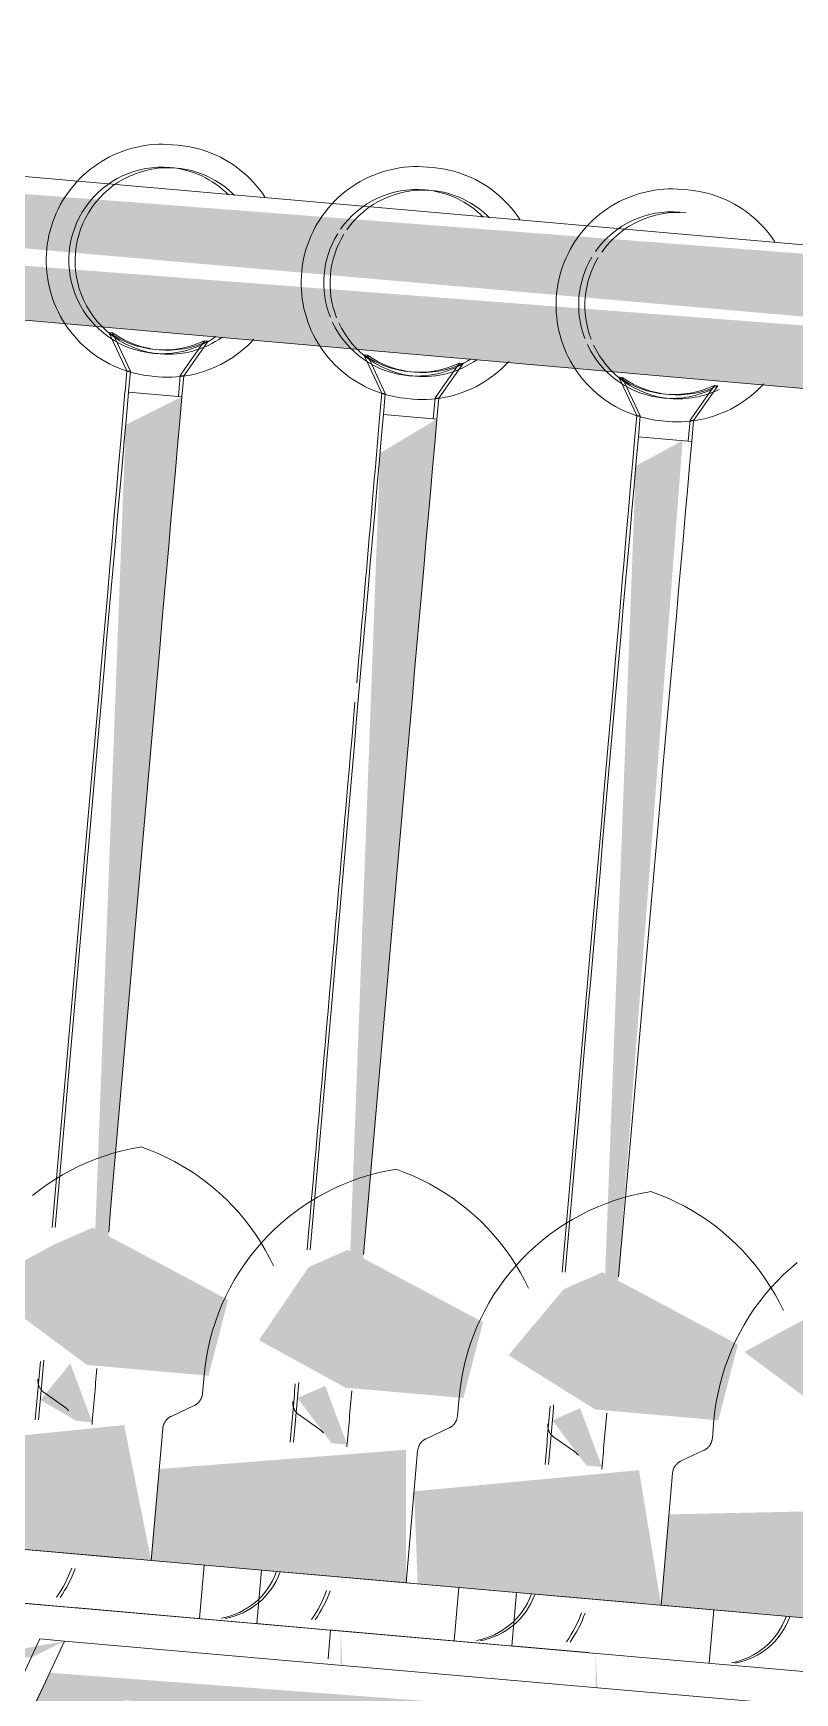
# Model space of a CAD drawing. Header units: millimetres. Extents: x -4612930 to -4329258, y -1064 to 30311.
# Drawn here: x -4356824.8 to -4356782.2, y 16854 to 16946.8 of the extents above; entities that cross this region are included whole.
import ezdxf

# ---------------------------------------------------------------- set-up
doc = ezdxf.new("R2010")
doc.units = ezdxf.units.MM
doc.layers.add('Q-SPCQ', color=91, linetype='Continuous', lineweight=5)

# ---------------------------------------------------------------- blocks, each defined once
blk = doc.blocks.new('Static Line_Sayfa_Metal Deck_Pan Mount - Up to 15 _ pitch - Max 2 Users-1848787-NORTH EAST')
at = {"layer": 'Q-SPCQ'}
for points in [[(4342458.159, 16926.949), (4342460.453, 16930.225), (4342458.159, 16930.964), (4342273.317, 16945.128), (4342272.609, 16943.182), (4342345.505, 16936.805)], [(4342461.795, 16922.615), (4342458.385, 16925.333), (4342457.867, 16926.972), (4342272.968, 16941.143), (4342276.942, 16938.788), (4342460.776, 16922.704)], [(4342378.932, 16871.726), (4342380.026, 16875.965), (4342372.446, 16880.006), (4342370.272, 16879.054), (4342366.11, 16876.802), (4342372.127, 16872.322), (4342378.818, 16871.736)], [(4342393.205, 16870.478), (4342394.299, 16874.716), (4342386.719, 16878.757), (4342384.545, 16877.805), (4342381.757, 16873.712), (4342386.598, 16871.056), (4342393.091, 16870.487)], [(4342407.477, 16869.229), (4342408.571, 16873.467), (4342400.991, 16877.508), (4342398.818, 16876.557), (4342395.727, 16872.869), (4342400.587, 16869.832), (4342403.038, 16869.617)], [(4342421.75, 16867.98), (4342425.553, 16871.602), (4342415.264, 16876.26), (4342413.09, 16875.308), (4342408.928, 16873.056), (4342414.945, 16868.576), (4342417.13, 16868.384)], [(4342375.724, 16861.384), (4342374.211, 16868.962), (4342361.896, 16867.714), (4342362.549, 16862.536), (4342374.267, 16861.511)], [(4342389.997, 16860.135), (4342389.997, 16867.581), (4342376.172, 16866.505), (4342375.724, 16861.384), (4342388.105, 16860.301)], [(4342404.27, 16858.886), (4342403.038, 16866.44), (4342390.445, 16865.256), (4342390.643, 16860.078), (4342403.038, 16858.994)], [(4342427.68, 16856.838), (4342426.144, 16864.419), (4342404.714, 16863.968), (4342404.27, 16858.886), (4342427.23, 16856.878)], [(4342386.431, 16855.516), (4342386.336, 16857.444), (4342386.336, 16855.524)], [(4342368.998, 16855.949), (4342370.868, 16856.878), (4342366.827, 16856.139)], [(4342400.704, 16854.267), (4342400.609, 16856.195), (4342400.609, 16854.276)], [(4342571.327, 16786.049), (4342570.271, 16789.153), (4342528.852, 16792.777), (4342514.625, 16844.3), (4342370.041, 16855.105), (4342346.085, 16808.767), (4342305.405, 16810.015), (4342307.353, 16809.144), (4342351.166, 16807.529), (4342374.267, 16853.569), (4342512.703, 16841.457), (4342528.852, 16789.765), (4342570.672, 16786.106)]]:
    blk.add_hatch(color=256, dxfattribs=at).paths.add_polyline_path(points)
h = blk.add_hatch(color=256, dxfattribs=at)
h.paths.add_polyline_path([(4342372.423, 16869.119), (4342371.194, 16872.403), (4342369.52, 16870.363), (4342371.548, 16869.195), (4342372.042, 16869.152)])
h.paths.add_polyline_path([(4342373.271, 16878.908), (4342377.446, 16926.481), (4342374.295, 16924.909), (4342372.593, 16879.81), (4342372.642, 16879.744)])
h = blk.add_hatch(color=256, dxfattribs=at)
h.paths.add_polyline_path([(4342386.696, 16867.87), (4342385.466, 16871.155), (4342383.91, 16870.478), (4342385.82, 16867.947), (4342386.598, 16867.879)])
h.paths.add_polyline_path([(4342387.543, 16877.659), (4342391.718, 16925.233), (4342388.538, 16923.323), (4342386.866, 16878.561), (4342386.915, 16878.495)])
h = blk.add_hatch(color=256, dxfattribs=at)
h.paths.add_polyline_path([(4342400.969, 16866.621), (4342399.739, 16869.906), (4342398.183, 16869.229), (4342400.093, 16866.698), (4342400.587, 16866.655)])
h.paths.add_polyline_path([(4342401.816, 16876.41), (4342405.479, 16924.029), (4342402.858, 16922.615), (4342401.138, 16877.312), (4342401.188, 16877.247)])
for p, q in [((4342462.492, 16930.585), (4342276.942, 16946.818)), ((4342377.23, 16940.554), (4342376.913, 16940.581)), ((4342391.503, 16939.305), (4342391.186, 16939.333)), ((4342276.245, 16938.849), (4342461.795, 16922.615)), ((4342405.776, 16938.056), (4342405.458, 16938.084)), ((4342374.359, 16927.928), (4342373.355, 16930.082)), ((4342373.355, 16930.082), (4342373.555, 16930.064)), ((4342373.555, 16930.064), (4342374.559, 16927.91)), ((4342378.711, 16929.613), (4342377.348, 16927.666)), ((4342377.548, 16927.649), (4342378.911, 16929.595)), ((4342378.711, 16929.613), (4342378.911, 16929.595)), ((4342388.632, 16926.679), (4342387.628, 16928.833)), ((4342387.628, 16928.833), (4342387.828, 16928.815)), ((4342387.828, 16928.815), (4342388.832, 16926.662)), ((4342374.257, 16926.76), (4342374.359, 16927.928)), ((4342374.359, 16927.928), (4342374.559, 16927.91)), ((4342374.559, 16927.91), (4342374.457, 16926.743)), ((4342392.983, 16928.364), (4342391.62, 16926.418)), ((4342391.821, 16926.4), (4342393.184, 16928.347)), ((4342392.983, 16928.364), (4342393.184, 16928.347)), ((4342375.78, 16927.631), (4342376.097, 16927.603)), ((4342377.348, 16927.666), (4342377.246, 16926.499)), ((4342377.348, 16927.666), (4342377.548, 16927.649)), ((4342377.446, 16926.481), (4342377.548, 16927.649)), ((4342402.905, 16925.43), (4342401.9, 16927.584)), ((4342401.9, 16927.584), (4342402.1, 16927.567)), ((4342402.1, 16927.567), (4342403.105, 16925.413)), ((4342407.256, 16927.116), (4342405.893, 16925.169)), ((4342406.093, 16925.151), (4342407.456, 16927.098)), ((4342407.256, 16927.116), (4342407.456, 16927.098)), ((4342374.457, 16926.743), (4342377.446, 16926.481)), ((4342388.53, 16925.512), (4342388.632, 16926.679)), ((4342388.632, 16926.679), (4342388.832, 16926.662)), ((4342388.832, 16926.662), (4342388.73, 16925.494)), ((4342390.053, 16926.382), (4342390.37, 16926.355)), ((4342391.62, 16926.418), (4342391.518, 16925.25)), ((4342391.62, 16926.418), (4342391.821, 16926.4)), ((4342391.718, 16925.233), (4342391.821, 16926.4)), ((4342388.73, 16925.494), (4342391.718, 16925.233)), ((4342402.802, 16924.263), (4342402.905, 16925.43)), ((4342402.905, 16925.43), (4342403.105, 16925.413)), ((4342403.105, 16925.413), (4342403.003, 16924.245)), ((4342404.325, 16925.134), (4342404.643, 16925.106)), ((4342405.893, 16925.169), (4342405.791, 16924.002)), ((4342405.893, 16925.169), (4342406.093, 16925.151)), ((4342405.991, 16923.984), (4342406.093, 16925.151)), ((4342403.003, 16924.245), (4342405.991, 16923.984)), ((4342378.688, 16871.748), (4342378.599, 16870.724)), ((4342370.886, 16869.972), (4342369.729, 16870.782)), ((4342392.961, 16870.499), (4342392.871, 16869.476)), ((4342378.125, 16870.048), (4342376.845, 16869.451)), ((4342385.159, 16868.724), (4342384.002, 16869.534)), ((4342376.371, 16868.773), (4342375.724, 16861.384)), ((4342392.398, 16868.799), (4342391.118, 16868.202)), ((4342407.234, 16869.25), (4342407.144, 16868.227)), ((4342390.643, 16867.525), (4342389.997, 16860.135)), ((4342399.432, 16867.475), (4342398.275, 16868.285)), ((4342406.67, 16867.55), (4342405.39, 16866.954)), ((4342404.916, 16866.276), (4342404.27, 16858.886)), ((4342353.357, 16863.341), (4342374.385, 16861.501)), ((4342361.451, 16862.632), (4342373.186, 16861.606)), ((4342367.63, 16862.092), (4342374.095, 16861.526)), ((4342367.63, 16862.092), (4342390.269, 16860.111)), ((4342375.724, 16861.384), (4342390.253, 16860.113)), ((4342378.422, 16858.136), (4342378.683, 16861.125)), ((4342381.903, 16860.843), (4342381.641, 16857.855)), ((4342381.903, 16860.843), (4342389.609, 16860.169)), ((4342381.903, 16860.843), (4342403.181, 16858.982)), ((4342389.997, 16860.135), (4342403.181, 16858.982)), ((4342372.125, 16858.687), (4342357.22, 16859.991)), ((4342372.325, 16858.67), (4342357.345, 16859.98)), ((4342372.325, 16858.67), (4342358.052, 16859.918)), ((4342392.695, 16856.888), (4342392.956, 16859.876)), ((4342396.175, 16859.594), (4342395.914, 16856.606)), ((4342396.175, 16859.594), (4342402.828, 16859.012)), ((4342396.176, 16859.594), (4342416.025, 16857.858)), ((4342371.688, 16858.725), (4342367.369, 16859.103)), ((4342371.646, 16858.729), (4342367.369, 16859.103)), ((4342386.398, 16857.438), (4342371.492, 16858.742)), ((4342371.492, 16858.742), (4342371.617, 16858.732)), ((4342386.598, 16857.421), (4342371.617, 16858.732)), ((4342386.598, 16857.421), (4342372.325, 16858.67)), ((4342404.27, 16858.886), (4342416.004, 16857.86)), ((4342406.967, 16855.639), (4342407.229, 16858.627)), ((4342385.961, 16857.477), (4342381.641, 16857.855)), ((4342385.918, 16857.48), (4342381.641, 16857.855)), ((4342385.765, 16857.494), (4342385.624, 16855.879)), ((4342400.67, 16856.19), (4342385.765, 16857.494)), ((4342385.765, 16857.494), (4342385.89, 16857.483)), ((4342400.871, 16856.172), (4342385.89, 16857.483)), ((4342400.871, 16856.172), (4342386.598, 16857.421)), ((4342346.96, 16808.69), (4342369.487, 16856.998)), ((4342370.868, 16856.878), (4342348.341, 16808.569)), ((4342370.868, 16856.878), (4342369.487, 16856.998)), ((4342515.057, 16844.263), (4342370.868, 16856.878)), ((4342400.234, 16856.228), (4342395.914, 16856.606)), ((4342400.191, 16856.232), (4342395.914, 16856.606)), ((4342417.696, 16854.7), (4342400.871, 16856.172))]:
    blk.add_line(p, q, dxfattribs=at)
at = {"layer": 'Q-SPCQ', "flags": 128}
for points in [[(4342376.913, 16940.581), (4342376.654, 16940.599), (4342376.394, 16940.606), (4342376.134, 16940.603), (4342375.874, 16940.589), (4342375.615, 16940.565), (4342375.357, 16940.531), (4342375.101, 16940.486), (4342374.847, 16940.431), (4342374.596, 16940.366), (4342374.347, 16940.291), (4342374.101, 16940.206), (4342373.859, 16940.111), (4342373.621, 16940.007), (4342373.387, 16939.893), (4342373.158, 16939.77), (4342372.934, 16939.638), (4342372.715, 16939.497), (4342372.503, 16939.348), (4342372.296, 16939.19), (4342372.096, 16939.024), (4342371.903, 16938.85), (4342371.717, 16938.669), (4342371.538, 16938.48), (4342371.367, 16938.284), (4342371.204, 16938.082), (4342371.049, 16937.873), (4342370.902, 16937.658), (4342370.765, 16937.437), (4342370.636, 16937.211), (4342370.516, 16936.981), (4342370.406, 16936.745), (4342370.305, 16936.505), (4342370.214, 16936.262), (4342370.133, 16936.015), (4342370.062, 16935.765), (4342370, 16935.512), (4342369.949, 16935.258), (4342369.908, 16935.001), (4342369.878, 16934.743), (4342369.857, 16934.483), (4342369.847, 16934.224), (4342369.848, 16933.964), (4342369.859, 16933.704), (4342369.88, 16933.445), (4342369.912, 16933.187), (4342369.954, 16932.93), (4342370.006, 16932.675), (4342370.068, 16932.423), (4342370.14, 16932.173), (4342370.223, 16931.927), (4342370.315, 16931.684), (4342370.416, 16931.444), (4342370.528, 16931.209), (4342370.648, 16930.979), (4342370.778, 16930.754), (4342370.916, 16930.534), (4342371.064, 16930.319), (4342371.219, 16930.111), (4342371.383, 16929.909), (4342371.555, 16929.714), (4342371.734, 16929.526), (4342371.921, 16929.345), (4342372.115, 16929.172), (4342372.316, 16929.007), (4342372.523, 16928.85), (4342372.736, 16928.701), (4342372.955, 16928.561), (4342373.18, 16928.43), (4342373.409, 16928.308), (4342373.643, 16928.195), (4342373.882, 16928.092), (4342374.125, 16927.998), (4342374.371, 16927.914), (4342374.62, 16927.84), (4342374.872, 16927.776), (4342375.126, 16927.722), (4342375.382, 16927.678), (4342375.64, 16927.645), (4342375.78, 16927.631)], [(4342382.094, 16937.651), (4342381.947, 16937.865), (4342381.791, 16938.074), (4342381.627, 16938.275), (4342381.455, 16938.471), (4342381.276, 16938.659), (4342381.089, 16938.839), (4342380.895, 16939.013), (4342380.694, 16939.178), (4342380.487, 16939.335), (4342380.274, 16939.484), (4342380.055, 16939.624), (4342379.83, 16939.755), (4342379.601, 16939.877), (4342379.367, 16939.99), (4342379.128, 16940.093), (4342378.886, 16940.187), (4342378.639, 16940.271), (4342378.39, 16940.345), (4342378.138, 16940.409), (4342377.884, 16940.463), (4342377.628, 16940.507), (4342377.37, 16940.54), (4342377.23, 16940.554)], [(4342391.186, 16939.333), (4342390.926, 16939.35), (4342390.666, 16939.357), (4342390.406, 16939.354), (4342390.147, 16939.34), (4342389.888, 16939.316), (4342389.63, 16939.282), (4342389.374, 16939.237), (4342389.12, 16939.182), (4342388.868, 16939.117), (4342388.619, 16939.042), (4342388.374, 16938.957), (4342388.131, 16938.863), (4342387.893, 16938.758), (4342387.66, 16938.645), (4342387.43, 16938.522), (4342387.206, 16938.39), (4342386.988, 16938.249), (4342386.775, 16938.099), (4342386.569, 16937.941), (4342386.369, 16937.775), (4342386.175, 16937.601), (4342385.989, 16937.42), (4342385.811, 16937.231), (4342385.64, 16937.035), (4342385.476, 16936.833), (4342385.322, 16936.624), (4342385.175, 16936.409), (4342385.038, 16936.189), (4342384.909, 16935.963), (4342384.789, 16935.732), (4342384.679, 16935.496), (4342384.578, 16935.257), (4342384.487, 16935.013), (4342384.406, 16934.766), (4342384.334, 16934.516), (4342384.273, 16934.264), (4342384.222, 16934.009), (4342384.181, 16933.752), (4342384.15, 16933.494), (4342384.13, 16933.235), (4342384.12, 16932.975), (4342384.121, 16932.715), (4342384.132, 16932.455), (4342384.153, 16932.196), (4342384.184, 16931.938), (4342384.226, 16931.681), (4342384.279, 16931.427), (4342384.341, 16931.174), (4342384.413, 16930.925), (4342384.495, 16930.678), (4342384.587, 16930.435), (4342384.689, 16930.196), (4342384.8, 16929.961), (4342384.921, 16929.73), (4342385.05, 16929.505), (4342385.189, 16929.285), (4342385.336, 16929.071), (4342385.492, 16928.862), (4342385.656, 16928.66), (4342385.828, 16928.465), (4342386.007, 16928.277), (4342386.194, 16928.097), (4342386.388, 16927.923), (4342386.589, 16927.758), (4342386.796, 16927.601), (4342387.009, 16927.452), (4342387.228, 16927.312), (4342387.452, 16927.181), (4342387.682, 16927.059), (4342387.916, 16926.946), (4342388.155, 16926.843), (4342388.397, 16926.749), (4342388.643, 16926.665), (4342388.892, 16926.591), (4342389.144, 16926.527), (4342389.399, 16926.473), (4342389.655, 16926.429), (4342389.913, 16926.396), (4342390.053, 16926.382)], [(4342396.366, 16936.402), (4342396.219, 16936.617), (4342396.064, 16936.825), (4342395.9, 16937.027), (4342395.728, 16937.222), (4342395.548, 16937.41), (4342395.362, 16937.591), (4342395.168, 16937.764), (4342394.967, 16937.929), (4342394.76, 16938.086), (4342394.547, 16938.235), (4342394.328, 16938.375), (4342394.103, 16938.506), (4342393.874, 16938.628), (4342393.639, 16938.741), (4342393.401, 16938.844), (4342393.158, 16938.938), (4342392.912, 16939.022), (4342392.663, 16939.096), (4342392.411, 16939.16), (4342392.157, 16939.214), (4342391.9, 16939.258), (4342391.643, 16939.291), (4342391.503, 16939.305)], [(4342405.458, 16938.084), (4342405.199, 16938.102), (4342404.939, 16938.109), (4342404.679, 16938.105), (4342404.419, 16938.092), (4342404.161, 16938.068), (4342403.903, 16938.033), (4342403.647, 16937.988), (4342403.393, 16937.934), (4342403.141, 16937.869), (4342402.892, 16937.794), (4342402.646, 16937.709), (4342402.404, 16937.614), (4342402.166, 16937.51), (4342401.932, 16937.396), (4342401.703, 16937.273), (4342401.479, 16937.141), (4342401.261, 16937), (4342401.048, 16936.851), (4342400.841, 16936.693), (4342400.641, 16936.527), (4342400.448, 16936.353), (4342400.262, 16936.171), (4342400.083, 16935.982), (4342399.912, 16935.787), (4342399.749, 16935.584), (4342399.594, 16935.375), (4342399.448, 16935.16), (4342399.31, 16934.94), (4342399.181, 16934.714), (4342399.062, 16934.483), (4342398.952, 16934.248), (4342398.851, 16934.008), (4342398.76, 16933.765), (4342398.678, 16933.518), (4342398.607, 16933.268), (4342398.546, 16933.015), (4342398.495, 16932.76), (4342398.454, 16932.503), (4342398.423, 16932.245), (4342398.403, 16931.986), (4342398.393, 16931.726), (4342398.393, 16931.466), (4342398.404, 16931.206), (4342398.426, 16930.947), (4342398.457, 16930.689), (4342398.499, 16930.433), (4342398.551, 16930.178), (4342398.614, 16929.926), (4342398.686, 16929.676), (4342398.768, 16929.429), (4342398.86, 16929.186), (4342398.962, 16928.947), (4342399.073, 16928.712), (4342399.194, 16928.482), (4342399.323, 16928.256), (4342399.462, 16928.036), (4342399.609, 16927.822), (4342399.765, 16927.614), (4342399.928, 16927.412), (4342400.1, 16927.217), (4342400.28, 16927.029), (4342400.467, 16926.848), (4342400.661, 16926.675), (4342400.861, 16926.509), (4342401.068, 16926.352), (4342401.282, 16926.204), (4342401.501, 16926.064), (4342401.725, 16925.932), (4342401.955, 16925.81), (4342402.189, 16925.697), (4342402.427, 16925.594), (4342402.67, 16925.5), (4342402.916, 16925.416), (4342403.165, 16925.342), (4342403.417, 16925.278), (4342403.672, 16925.224), (4342403.928, 16925.181), (4342404.186, 16925.147), (4342404.325, 16925.134)], [(4342410.639, 16935.154), (4342410.492, 16935.368), (4342410.336, 16935.576), (4342410.172, 16935.778), (4342410.001, 16935.973), (4342409.821, 16936.161), (4342409.634, 16936.342), (4342409.44, 16936.515), (4342409.24, 16936.68), (4342409.033, 16936.838), (4342408.819, 16936.986), (4342408.6, 16937.126), (4342408.376, 16937.258), (4342408.146, 16937.38), (4342407.912, 16937.492), (4342407.673, 16937.596), (4342407.431, 16937.69), (4342407.185, 16937.773), (4342406.936, 16937.848), (4342406.684, 16937.912), (4342406.429, 16937.965), (4342406.173, 16938.009), (4342405.915, 16938.043), (4342405.776, 16938.056)], [(4342376.097, 16927.603), (4342376.357, 16927.586), (4342376.616, 16927.579), (4342376.876, 16927.582), (4342377.136, 16927.596), (4342377.395, 16927.62), (4342377.653, 16927.654), (4342377.909, 16927.699), (4342378.163, 16927.754), (4342378.415, 16927.819), (4342378.663, 16927.894), (4342378.909, 16927.979), (4342379.151, 16928.073), (4342379.389, 16928.178), (4342379.623, 16928.291), (4342379.852, 16928.414), (4342380.076, 16928.546), (4342380.295, 16928.687), (4342380.507, 16928.837), (4342380.714, 16928.995), (4342380.914, 16929.161), (4342381.107, 16929.335), (4342381.293, 16929.516), (4342381.472, 16929.705)], [(4342390.37, 16926.355), (4342390.629, 16926.337), (4342390.889, 16926.33), (4342391.149, 16926.333), (4342391.409, 16926.347), (4342391.668, 16926.371), (4342391.925, 16926.405), (4342392.181, 16926.45), (4342392.436, 16926.505), (4342392.687, 16926.57), (4342392.936, 16926.645), (4342393.182, 16926.73), (4342393.424, 16926.825), (4342393.662, 16926.929), (4342393.896, 16927.043), (4342394.125, 16927.166), (4342394.349, 16927.298), (4342394.567, 16927.439), (4342394.78, 16927.588), (4342394.987, 16927.746), (4342395.187, 16927.912), (4342395.38, 16928.086), (4342395.566, 16928.267), (4342395.745, 16928.456)], [(4342404.643, 16925.106), (4342404.902, 16925.088), (4342405.162, 16925.081), (4342405.422, 16925.085), (4342405.681, 16925.098), (4342405.94, 16925.122), (4342406.198, 16925.157), (4342406.454, 16925.201), (4342406.708, 16925.256), (4342406.96, 16925.321), (4342407.209, 16925.396), (4342407.455, 16925.481), (4342407.697, 16925.576), (4342407.935, 16925.68), (4342408.169, 16925.794), (4342408.398, 16925.917), (4342408.622, 16926.049), (4342408.84, 16926.19), (4342409.053, 16926.339), (4342409.259, 16926.497), (4342409.459, 16926.663), (4342409.653, 16926.837), (4342409.839, 16927.019), (4342410.018, 16927.208)], [(4342369.082, 16881.803), (4342369.485, 16882.118), (4342369.9, 16882.417), (4342370.328, 16882.699), (4342370.766, 16882.963), (4342371.214, 16883.21), (4342371.672, 16883.439), (4342372.138, 16883.649), (4342372.613, 16883.841), (4342373.095, 16884.013), (4342373.583, 16884.166), (4342374.077, 16884.3), (4342374.576, 16884.413), (4342375.08, 16884.506), (4342375.161, 16884.52)], [(4342375.161, 16884.52), (4342375.642, 16884.343), (4342376.115, 16884.148), (4342376.58, 16883.934), (4342377.036, 16883.701), (4342377.482, 16883.451), (4342377.918, 16883.183), (4342378.343, 16882.897), (4342378.756, 16882.595), (4342379.156, 16882.276), (4342379.544, 16881.942), (4342379.918, 16881.593), (4342380.277, 16881.229), (4342380.622, 16880.85), (4342380.952, 16880.459), (4342381.265, 16880.054), (4342381.562, 16879.637), (4342381.842, 16879.209), (4342382.105, 16878.77), (4342382.35, 16878.32), (4342382.577, 16877.862)], [(4342378.688, 16871.748), (4342378.743, 16872.256), (4342378.818, 16872.763), (4342378.913, 16873.266), (4342379.029, 16873.764), (4342379.164, 16874.258), (4342379.319, 16874.746), (4342379.493, 16875.227), (4342379.686, 16875.701), (4342379.898, 16876.167), (4342380.129, 16876.624), (4342380.377, 16877.071), (4342380.644, 16877.508), (4342380.927, 16877.934), (4342381.228, 16878.349), (4342381.544, 16878.751), (4342381.877, 16879.14), (4342382.225, 16879.515), (4342382.587, 16879.876), (4342382.964, 16880.223), (4342383.354, 16880.554), (4342383.758, 16880.869), (4342384.173, 16881.168), (4342384.6, 16881.45), (4342385.038, 16881.715), (4342385.487, 16881.962), (4342385.944, 16882.19), (4342386.411, 16882.401), (4342386.886, 16882.592), (4342387.368, 16882.765), (4342387.856, 16882.918), (4342388.35, 16883.051), (4342388.849, 16883.164), (4342389.352, 16883.258), (4342389.434, 16883.271)], [(4342389.434, 16883.271), (4342389.914, 16883.095), (4342390.387, 16882.899), (4342390.852, 16882.685), (4342391.308, 16882.453), (4342391.755, 16882.202), (4342392.19, 16881.934), (4342392.615, 16881.648), (4342393.028, 16881.346), (4342393.429, 16881.028), (4342393.817, 16880.694), (4342394.191, 16880.344), (4342394.55, 16879.98), (4342394.895, 16879.602), (4342395.224, 16879.21), (4342395.538, 16878.805), (4342395.835, 16878.389), (4342396.115, 16877.96), (4342396.378, 16877.521), (4342396.623, 16877.072), (4342396.85, 16876.613)], [(4342392.961, 16870.499), (4342393.016, 16871.008), (4342393.091, 16871.514), (4342393.186, 16872.017), (4342393.301, 16872.516), (4342393.437, 16873.009), (4342393.591, 16873.497), (4342393.766, 16873.978), (4342393.959, 16874.452), (4342394.171, 16874.918), (4342394.401, 16875.375), (4342394.65, 16875.822), (4342394.916, 16876.259), (4342395.2, 16876.685), (4342395.5, 16877.1), (4342395.817, 16877.502), (4342396.15, 16877.891), (4342396.498, 16878.266), (4342396.86, 16878.628), (4342397.237, 16878.974), (4342397.627, 16879.305), (4342398.03, 16879.62), (4342398.446, 16879.919), (4342398.873, 16880.201), (4342399.311, 16880.466), (4342399.759, 16880.713), (4342400.217, 16880.942), (4342400.684, 16881.152), (4342401.158, 16881.344), (4342401.64, 16881.516), (4342402.129, 16881.669), (4342402.623, 16881.802), (4342403.122, 16881.916), (4342403.625, 16882.009), (4342403.707, 16882.022)], [(4342403.707, 16882.022), (4342404.187, 16881.846), (4342404.66, 16881.651), (4342405.125, 16881.437), (4342405.581, 16881.204), (4342406.027, 16880.953), (4342406.463, 16880.685), (4342406.888, 16880.4), (4342407.301, 16880.098), (4342407.702, 16879.779), (4342408.089, 16879.445), (4342408.463, 16879.095), (4342408.823, 16878.731), (4342409.168, 16878.353), (4342409.497, 16877.961), (4342409.811, 16877.557), (4342410.108, 16877.14), (4342410.388, 16876.712), (4342410.651, 16876.272), (4342410.896, 16875.823), (4342411.122, 16875.364)], [(4342407.234, 16869.25), (4342407.288, 16869.759), (4342407.363, 16870.265), (4342407.459, 16870.768), (4342407.574, 16871.267), (4342407.709, 16871.76), (4342407.864, 16872.248), (4342408.038, 16872.73), (4342408.232, 16873.203), (4342408.444, 16873.669), (4342408.674, 16874.126), (4342408.923, 16874.574), (4342409.189, 16875.011), (4342409.473, 16875.437), (4342409.773, 16875.851), (4342410.09, 16876.253), (4342410.422, 16876.642), (4342410.77, 16877.018), (4342411.133, 16877.379), (4342411.51, 16877.725), (4342411.9, 16878.056)], [(4342369.38, 16871.531), (4342369.378, 16871.498), (4342369.377, 16871.465), (4342369.378, 16871.432), (4342369.379, 16871.399), (4342369.383, 16871.366), (4342369.387, 16871.333), (4342369.393, 16871.301), (4342369.4, 16871.268), (4342369.408, 16871.236), (4342369.417, 16871.205), (4342369.428, 16871.174), (4342369.44, 16871.143), (4342369.453, 16871.113), (4342369.468, 16871.083), (4342369.483, 16871.054), (4342369.5, 16871.025), (4342369.518, 16870.997), (4342369.537, 16870.97), (4342369.557, 16870.944), (4342369.578, 16870.919), (4342369.6, 16870.894), (4342369.623, 16870.871), (4342369.647, 16870.848), (4342369.672, 16870.826), (4342369.698, 16870.805), (4342369.725, 16870.786)], [(4342378.125, 16870.048), (4342378.155, 16870.062), (4342378.184, 16870.078), (4342378.212, 16870.095), (4342378.24, 16870.113), (4342378.267, 16870.132), (4342378.293, 16870.152), (4342378.318, 16870.173), (4342378.343, 16870.196), (4342378.366, 16870.219), (4342378.389, 16870.243), (4342378.411, 16870.268), (4342378.431, 16870.294), (4342378.451, 16870.32), (4342378.469, 16870.348), (4342378.487, 16870.376), (4342378.503, 16870.404), (4342378.518, 16870.434), (4342378.532, 16870.464), (4342378.545, 16870.494), (4342378.556, 16870.525), (4342378.566, 16870.557), (4342378.575, 16870.588), (4342378.583, 16870.621), (4342378.589, 16870.653), (4342378.594, 16870.686), (4342378.598, 16870.718)], [(4342370.886, 16869.972), (4342370.913, 16869.953), (4342370.939, 16869.932), (4342370.964, 16869.911), (4342370.988, 16869.888), (4342371.011, 16869.865), (4342371.034, 16869.84), (4342371.055, 16869.815), (4342371.075, 16869.789), (4342371.095, 16869.762)], [(4342376.371, 16868.773), (4342376.374, 16868.806), (4342376.379, 16868.839), (4342376.385, 16868.872), (4342376.393, 16868.904), (4342376.401, 16868.936), (4342376.411, 16868.967), (4342376.423, 16868.998), (4342376.435, 16869.029), (4342376.449, 16869.059), (4342376.464, 16869.089), (4342376.48, 16869.118), (4342376.497, 16869.146), (4342376.515, 16869.173), (4342376.535, 16869.2), (4342376.555, 16869.226), (4342376.577, 16869.251), (4342376.599, 16869.276), (4342376.623, 16869.299), (4342376.647, 16869.321), (4342376.672, 16869.343), (4342376.698, 16869.363), (4342376.725, 16869.382), (4342376.753, 16869.401), (4342376.781, 16869.418), (4342376.81, 16869.434), (4342376.84, 16869.448)], [(4342383.653, 16870.282), (4342383.651, 16870.249), (4342383.65, 16870.216), (4342383.65, 16870.183), (4342383.652, 16870.15), (4342383.655, 16870.117), (4342383.66, 16870.084), (4342383.665, 16870.052), (4342383.672, 16870.02), (4342383.681, 16869.988), (4342383.69, 16869.956), (4342383.701, 16869.925), (4342383.713, 16869.894), (4342383.726, 16869.864), (4342383.741, 16869.834), (4342383.756, 16869.805), (4342383.773, 16869.777), (4342383.791, 16869.749), (4342383.81, 16869.722), (4342383.83, 16869.696), (4342383.851, 16869.67), (4342383.873, 16869.646), (4342383.896, 16869.622), (4342383.92, 16869.599), (4342383.945, 16869.577), (4342383.971, 16869.557), (4342383.997, 16869.537)], [(4342392.398, 16868.799), (4342392.427, 16868.814), (4342392.456, 16868.829), (4342392.485, 16868.846), (4342392.512, 16868.864), (4342392.539, 16868.883), (4342392.566, 16868.904), (4342392.591, 16868.925), (4342392.615, 16868.947), (4342392.639, 16868.97), (4342392.662, 16868.994), (4342392.683, 16869.019), (4342392.704, 16869.045), (4342392.723, 16869.071), (4342392.742, 16869.099), (4342392.759, 16869.127), (4342392.776, 16869.156), (4342392.791, 16869.185), (4342392.805, 16869.215), (4342392.817, 16869.246), (4342392.829, 16869.277), (4342392.839, 16869.308), (4342392.848, 16869.34), (4342392.856, 16869.372), (4342392.862, 16869.404), (4342392.867, 16869.437), (4342392.871, 16869.47)], [(4342385.159, 16868.724), (4342385.186, 16868.704), (4342385.212, 16868.684), (4342385.237, 16868.662), (4342385.261, 16868.639), (4342385.284, 16868.616), (4342385.306, 16868.591), (4342385.328, 16868.566), (4342385.348, 16868.54), (4342385.367, 16868.513)], [(4342397.926, 16869.033), (4342397.924, 16869), (4342397.923, 16868.967), (4342397.923, 16868.934), (4342397.925, 16868.901), (4342397.928, 16868.869), (4342397.932, 16868.836), (4342397.938, 16868.803), (4342397.945, 16868.771), (4342397.953, 16868.739), (4342397.963, 16868.707), (4342397.974, 16868.676), (4342397.986, 16868.645), (4342397.999, 16868.615), (4342398.013, 16868.585), (4342398.029, 16868.556), (4342398.046, 16868.528), (4342398.064, 16868.5), (4342398.083, 16868.473), (4342398.103, 16868.447), (4342398.124, 16868.421), (4342398.146, 16868.397), (4342398.169, 16868.373), (4342398.193, 16868.351), (4342398.218, 16868.329), (4342398.243, 16868.308), (4342398.27, 16868.288)], [(4342390.643, 16867.525), (4342390.647, 16867.558), (4342390.652, 16867.59), (4342390.658, 16867.623), (4342390.665, 16867.655), (4342390.674, 16867.687), (4342390.684, 16867.719), (4342390.695, 16867.75), (4342390.708, 16867.78), (4342390.722, 16867.81), (4342390.736, 16867.84), (4342390.753, 16867.869), (4342390.77, 16867.897), (4342390.788, 16867.925), (4342390.807, 16867.951), (4342390.828, 16867.977), (4342390.849, 16868.003), (4342390.872, 16868.027), (4342390.895, 16868.05), (4342390.92, 16868.073), (4342390.945, 16868.094), (4342390.971, 16868.114), (4342390.998, 16868.134), (4342391.025, 16868.152), (4342391.054, 16868.169), (4342391.083, 16868.185), (4342391.112, 16868.2)], [(4342406.67, 16867.55), (4342406.7, 16867.565), (4342406.729, 16867.581), (4342406.757, 16867.598), (4342406.785, 16867.616), (4342406.812, 16867.635), (4342406.838, 16867.655), (4342406.864, 16867.676), (4342406.888, 16867.698), (4342406.912, 16867.721), (4342406.934, 16867.745), (4342406.956, 16867.77), (4342406.977, 16867.796), (4342406.996, 16867.823), (4342407.015, 16867.85), (4342407.032, 16867.878), (4342407.048, 16867.907), (4342407.063, 16867.936), (4342407.077, 16867.966), (4342407.09, 16867.997), (4342407.101, 16868.028), (4342407.112, 16868.059), (4342407.121, 16868.091), (4342407.128, 16868.123), (4342407.135, 16868.156), (4342407.14, 16868.188), (4342407.144, 16868.221)], [(4342399.432, 16867.475), (4342399.458, 16867.455), (4342399.484, 16867.435), (4342399.509, 16867.413), (4342399.534, 16867.391), (4342399.557, 16867.367), (4342399.579, 16867.343), (4342399.6, 16867.317), (4342399.621, 16867.291), (4342399.64, 16867.264)], [(4342404.916, 16866.276), (4342404.92, 16866.309), (4342404.924, 16866.342), (4342404.931, 16866.374), (4342404.938, 16866.406), (4342404.947, 16866.438), (4342404.957, 16866.47), (4342404.968, 16866.501), (4342404.981, 16866.532), (4342404.994, 16866.562), (4342405.009, 16866.591), (4342405.025, 16866.62), (4342405.042, 16866.648), (4342405.061, 16866.676), (4342405.08, 16866.703), (4342405.101, 16866.729), (4342405.122, 16866.754), (4342405.145, 16866.778), (4342405.168, 16866.801), (4342405.192, 16866.824), (4342405.218, 16866.845), (4342405.244, 16866.866), (4342405.271, 16866.885), (4342405.298, 16866.903), (4342405.327, 16866.92), (4342405.355, 16866.936), (4342405.385, 16866.951)]]:
    blk.add_lwpolyline(points, dxfattribs=at)
at = {"layer": 'Q-SPCQ'}
for centre, major_axis, ratio, start_param, end_param in [((4342376.33, 16934.108), (0.455, 5.199), 0.999997, 0.000001, 3.141594), ((4342376.68, 16934.077), (0.455, 5.199), 0.999997, 0.000001, 3.141594), ((4342376.33, 16934.108), (0.455, 5.199), 0.999997, 5.578887, 6.283165), ((4342376.68, 16934.077), (0.455, 5.199), 0.999997, 5.57888, 6.283159), ((4342390.603, 16932.859), (0.455, 5.199), 0.999997, 0.000001, 1.047199), ((4342390.953, 16932.828), (0.455, 5.199), 0.999997, 6.283172, 7.330369), ((4342390.603, 16932.859), (0.455, 5.199), 0.999997, 5.578869, 6.283148), ((4342390.953, 16932.828), (0.455, 5.199), 0.999997, 5.57888, 6.283158), ((4342404.875, 16931.61), (0.455, 5.199), 0.999997, 0.000004, 1.047201), ((4342405.226, 16931.58), (0.455, 5.199), 0.999997, 0.000012, 1.04721), ((4342390.603, 16932.859), (0.455, 5.199), 0.999997, 1.104273, 2.037364), ((4342390.953, 16932.828), (0.455, 5.199), 0.999997, 1.104559, 2.03702), ((4342404.875, 16931.61), (0.455, 5.199), 0.999997, 1.117091, 2.024522), ((4342405.226, 16931.58), (0.455, 5.199), 0.999997, 1.117366, 2.024168), ((4342390.603, 16932.859), (0.455, 5.199), 0.999997, 2.094403, 3.1416), ((4342376.434, 16934.437), (0.465, 5.314), 0.999997, 2.613429, 3.669763), ((4342376.634, 16934.42), (0.465, 5.314), 0.999997, 2.613408, 3.669742), ((4342376.33, 16934.108), (0.455, 5.199), 0.999997, 3.141594, 3.845872), ((4342376.68, 16934.077), (0.455, 5.199), 0.999997, 3.141611, 3.845889), ((4342390.953, 16932.828), (0.455, 5.199), 0.999997, 2.094397, 3.141594), ((4342390.707, 16933.188), (0.465, 5.314), 0.999997, 2.613454, 3.669788), ((4342390.907, 16933.171), (0.465, 5.314), 0.999997, 2.613424, 3.669758), ((4342404.875, 16931.61), (0.455, 5.199), 0.999997, 2.094442, 3.14164), ((4342405.226, 16931.58), (0.455, 5.199), 0.999997, 2.094397, 3.141594), ((4342390.603, 16932.859), (0.455, 5.199), 0.999997, 3.141594, 3.845872), ((4342390.953, 16932.828), (0.455, 5.199), 0.999997, 3.141631, 3.845909), ((4342404.98, 16931.94), (0.465, 5.314), 0.999997, 2.613418, 3.669751), ((4342405.18, 16931.922), (0.465, 5.314), 0.999997, 2.613447, 3.669781), ((4342371.398, 16895.892), (6.101, 69.734), 0.002511, 4.482998, 5.171172), ((4342371.912, 16895.847), (6.101, 69.734), 0.002511, 1.112013, 1.800188), ((4342374.901, 16895.586), (6.101, 69.734), 0.002511, 1.112013, 1.800188), ((4342404.875, 16931.61), (0.455, 5.199), 0.999997, 3.14162, 3.685541), ((4342405.226, 16931.58), (0.455, 5.199), 0.999997, 3.141614, 3.685535), ((4342386.185, 16894.598), (6.101, 69.734), 0.002511, 1.112013, 1.800188), ((4342385.671, 16894.643), (6.101, 69.734), 0.002511, 4.94178, 5.171172), ((4342389.174, 16894.337), (6.101, 69.734), 0.002511, 1.112013, 1.800188), ((4342399.944, 16893.395), (6.101, 69.734), 0.002511, 4.482998, 5.171172), ((4342400.458, 16893.35), (6.101, 69.734), 0.002511, 1.112013, 1.800188), ((4342403.446, 16893.088), (6.101, 69.734), 0.002511, 1.112013, 1.800188), ((4342385.671, 16894.643), (6.101, 69.734), 0.002511, 4.482998, 4.925712), ((4342371.398, 16895.892), (6.101, 69.734), 0.002511, 4.320797, 4.370837), ((4342371.912, 16895.847), (6.101, 69.734), 0.002511, 1.910942, 1.962388), ((4342374.901, 16895.586), (6.101, 69.734), 0.002511, 1.914257, 1.962388), ((4342385.671, 16894.643), (6.101, 69.734), 0.002511, 4.320797, 4.370837), ((4342386.185, 16894.598), (6.101, 69.734), 0.002511, 1.910942, 1.962388), ((4342389.174, 16894.337), (6.101, 69.734), 0.002511, 1.914257, 1.962388), ((4342399.944, 16893.395), (6.101, 69.734), 0.002511, 4.320797, 4.370837), ((4342400.458, 16893.35), (6.101, 69.734), 0.002511, 1.910942, 1.962388), ((4342403.446, 16893.088), (6.101, 69.734), 0.002511, 1.914257, 1.962388), ((4342364.694, 16863.353), (0.61, 6.973), 0.999997, 4.188803, 4.450602), ((4342364.894, 16863.335), (0.61, 6.973), 0.999997, 4.188804, 4.450603), ((4342378.967, 16862.104), (0.349, 3.985), 0.999997, 3.403419, 4.450616), ((4342379.167, 16862.086), (0.349, 3.985), 0.999997, 3.403363, 4.450561), ((4342378.967, 16862.104), (0.61, 6.973), 0.999997, 4.188778, 4.450578), ((4342379.167, 16862.086), (0.61, 6.973), 0.999997, 4.188795, 4.450594), ((4342393.24, 16860.855), (0.349, 3.985), 0.999997, 3.403384, 4.450582), ((4342393.44, 16860.838), (0.349, 3.985), 0.999997, 3.403363, 4.450561), ((4342393.24, 16860.855), (0.61, 6.973), 0.999997, 4.188778, 4.450578), ((4342393.44, 16860.838), (0.61, 6.973), 0.999997, 4.188804, 4.450603), ((4342407.512, 16859.606), (0.349, 3.985), 0.999997, 3.403371, 4.450569), ((4342407.713, 16859.589), (0.349, 3.985), 0.999997, 3.403363, 4.450561)]:
    blk.add_ellipse(centre, major_axis=major_axis, ratio=ratio, start_param=start_param, end_param=end_param, dxfattribs=at)

msp = doc.modelspace()

# ---------------------------------------------------------------- block references
at = {"layer": 'Q-SPCQ'}
msp.add_blockref('Static Line_Sayfa_Metal Deck_Pan Mount - Up to 15 _ pitch - Max 2 Users-1848787-NORTH EAST', (-8699193.932, 0), dxfattribs=at)

doc.saveas('drawing.dxf')
